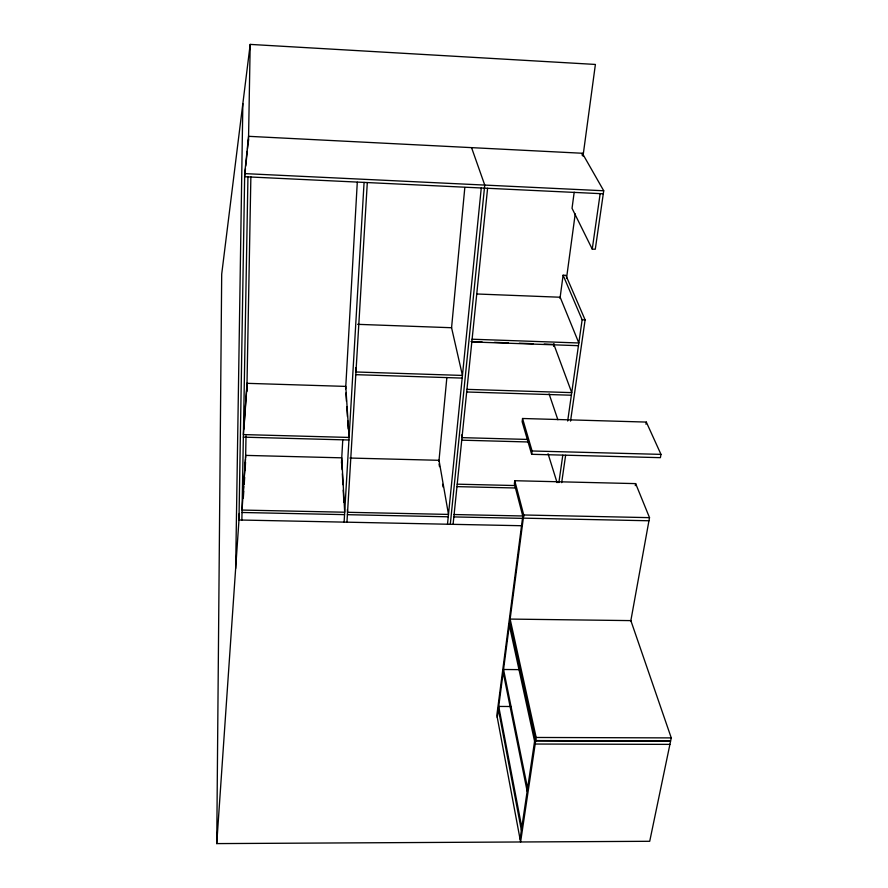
<?xml version="1.0" encoding="UTF-8"?>
<svg xmlns="http://www.w3.org/2000/svg" width="888" height="888" viewBox="0 0 888 888"><rect width="100%" height="100%" fill="white"/><g stroke="black" fill="none" stroke-linecap="round" stroke-linejoin="round"><path stroke-width="1.33" d="M509.712 622.333L535.642 740.947L670.551 741.336L649.716 841.291L216.739 843.6L221.7 274.137L250.194 44.4L595.393 64.447L583.005 156.155M235.653 568.475L242.846 103.641M574.192 192.208L572.039 208.314L592.24 249.117L595.282 249.239L603.729 190.765L582.328 153.258L248.573 136.319L244.7 173.604L238.983 519.991L522.222 525.74M241.88 520.046L247.941 176.89M248.485 141.325L250.194 44.4M245.532 462.171L245.121 470.451M245.61 458.019L246.02 435.853M246.853 391.53L250.871 176.812M341.447 463.159L342.779 439.638M345.643 388.844L357.287 182.229M344.111 522.122L364.08 182.406M346.953 522.177L367.31 182.562M243.001 497.424L243.723 486.469M243.9 483.727L245.521 459.085M243.312 498.013L243.767 491.12M244.211 484.226L244.666 477.344M239.016 517.571L239.305 513.453M216.739 843.6L239.36 514.474M243.911 429.037L246.964 385.781M438.916 461.449L446.864 377.478M451.548 327.927L464.824 187.535M447.497 524.231L481.263 187.978M450.294 524.286L484.748 185.07L471.55 147.63M245.477 168.698L244.655 176.723L603.296 193.784M245.754 166.023L247.275 151.304M247.552 148.629L248.518 139.261M453.091 524.342L487.601 188.278M630.702 621.456L649.517 517.649L635.653 483.616L514.751 480.719L514.363 483.794L523.321 518.148L648.95 520.768M522.544 418.492L522.144 421.711L531.657 454.301L660.383 457.664L660.983 454.379L646.32 422.078L522.544 418.492L532.09 450.982L531.657 454.301M522.788 516.106L496.847 715.184L520.601 841.979L535.642 740.947M497.28 717.493L523.731 514.985L514.751 480.719M553.601 346.32L553.968 343.589M559.995 298.457L563.103 275.213L565.878 275.324L585.114 319.88L570.54 421.101M582.073 155.156L582.328 153.258M566.5 278.466L575.224 213.875M558.885 482.584L562.792 455.222M567.676 421.012L582.14 319.78L563.103 275.213M592.24 249.117L600.166 193.628M561.682 482.65L565.623 455.289M520.057 839.105L534.576 741.269M535.697 740.559L536.163 737.462L510.134 619.08L630.857 620.612L671.261 737.895L670.629 740.947L535.697 740.559L509.756 621.977M635.297 485.647L635.653 483.616M645.942 424.209L646.32 422.078M536.163 737.462L671.261 737.895M669.907 744.377L535.187 744.033L509.335 625.23M511.199 706.515L498.723 706.437L521.789 827.427M520.057 669.641L503.552 669.497L527.594 788.311M523.731 514.985L649.517 517.649M454.101 514.529L523.909 516.006M242.013 512.487L344.544 514.629M347.397 514.685L448.24 516.794M453.857 516.916L523.176 518.37M457.198 484.182L515.373 485.547M456.943 486.624L516.45 488.012M349.905 458.042L439.027 460.306L448.484 514.418L347.541 512.287L347.386 509.568M461.716 440.171L528.893 441.991M243.345 437.151L348.94 439.993M532.09 450.982L660.983 454.379M527.849 439.438L461.971 437.64L461.416 434.976M355.799 374.669L462.171 378.088M466.933 389.355L571.739 392.629L553.857 344.422L544.189 344.078M466.666 391.985L571.361 395.227M472.083 339.216L578.832 342.979L560.162 297.236L477.045 293.995M471.006 341.514L482.051 341.902M494.483 342.335L508.291 342.824M519.336 343.212L533.144 343.689M471.806 341.947L578.443 345.687M582.14 319.78L585.114 319.88M357.631 324.331L451.57 327.728L462.437 375.435L355.955 371.983L355.622 367.887M244.7 173.604L603.729 190.765M549.084 393.884L557.875 419.758M548.051 453.735L557.087 482.628M503.185 672.272L527.161 791.264M498.368 709.135L521.367 830.269M439.049 463.947L439.516 466.655M442.579 484.271L443.057 486.99M345.909 392.984L346.442 401.287M346.797 406.815L347.419 416.494M347.685 420.635L348.218 428.937M341.625 460.139L342.135 469.674M342.346 473.759L342.935 484.659M343.234 490.109L343.889 502.364M245.654 455.389L242.047 510.056L344.688 512.221L341.747 457.831L245.654 455.389M247.008 383.327L243.39 434.576L349.084 437.44L345.776 386.402L247.008 383.327"/></g></svg>
